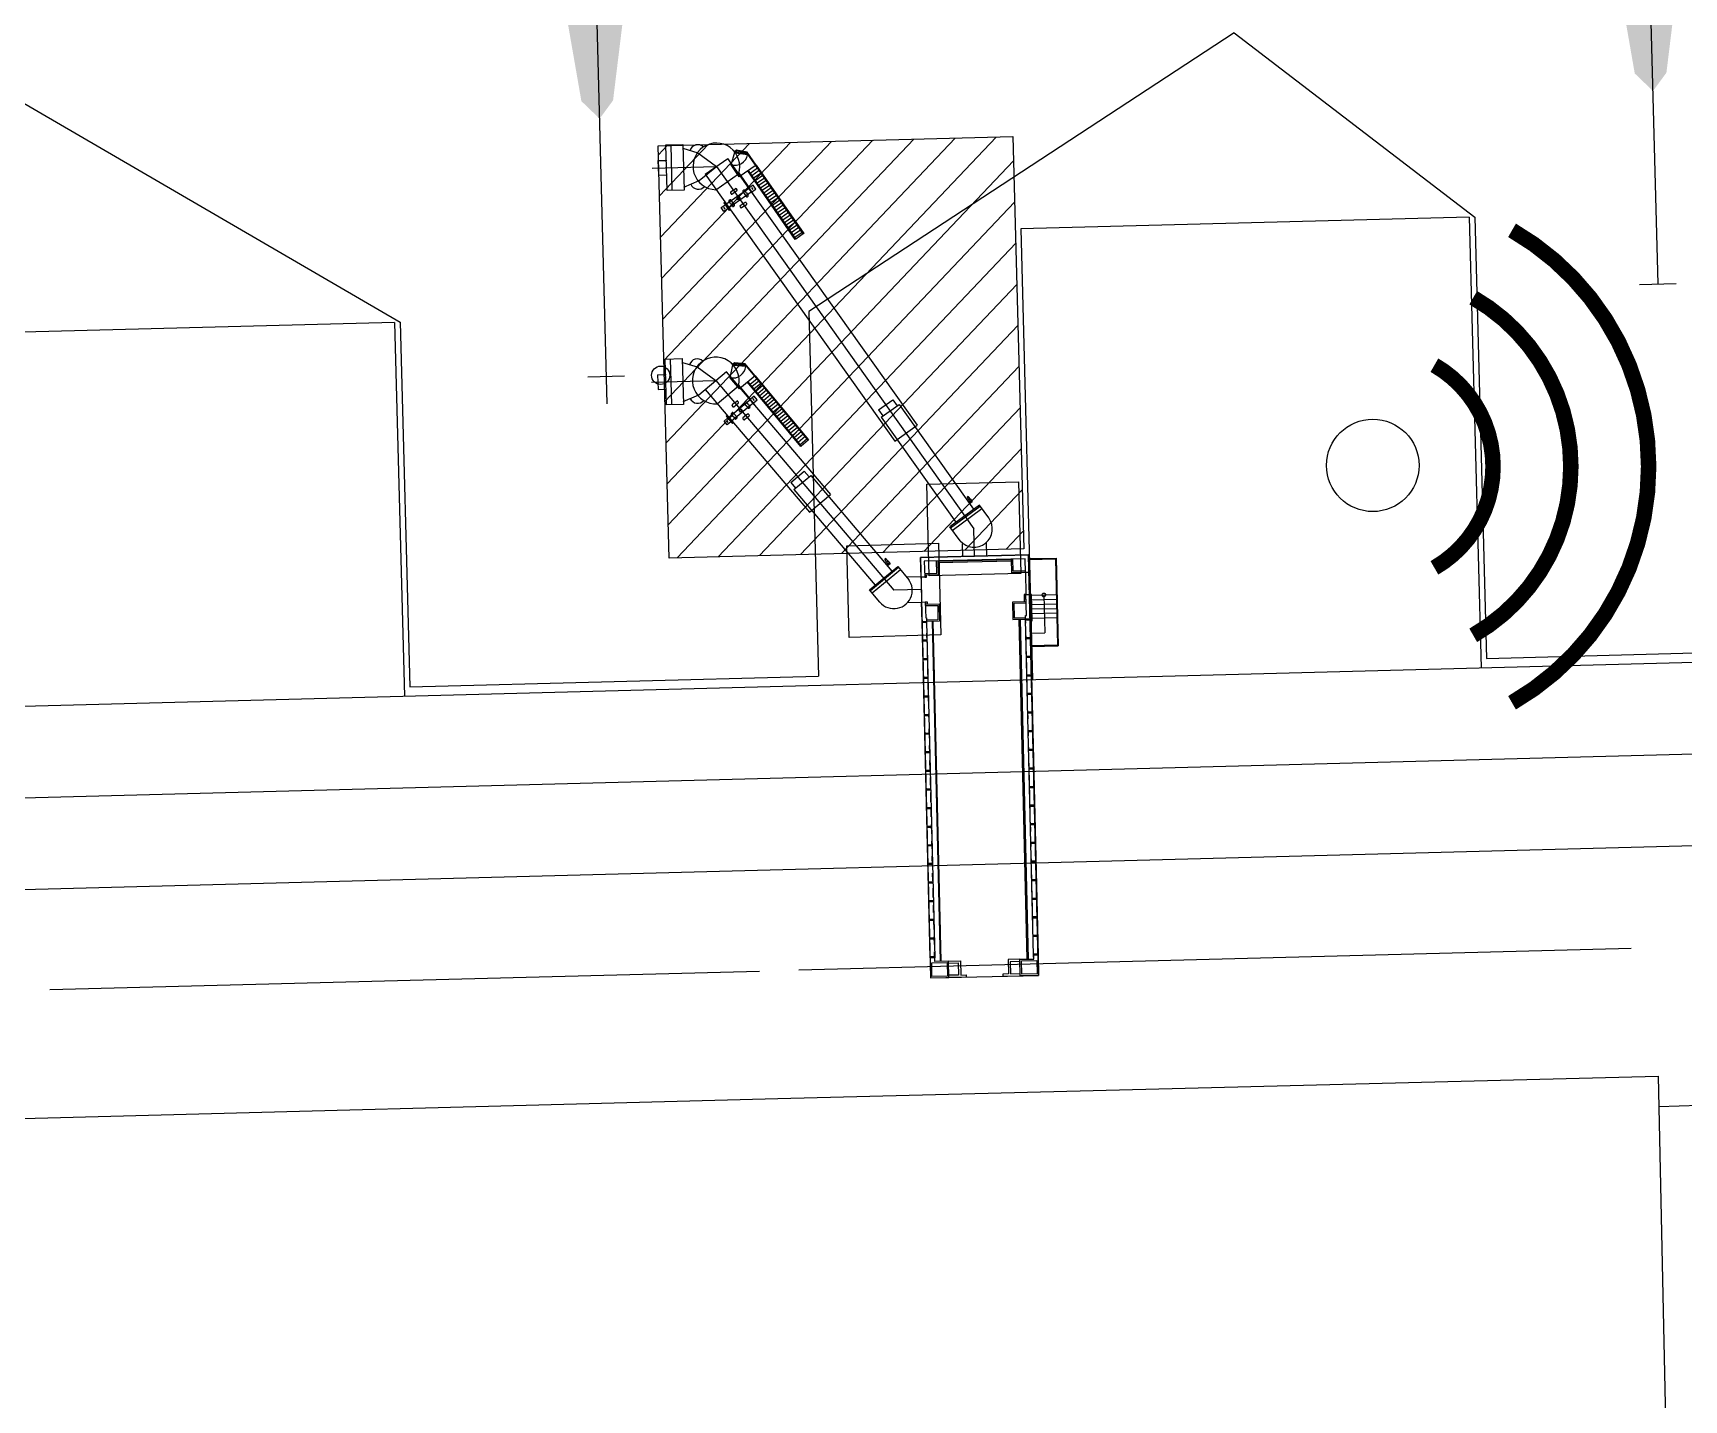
# Model space of a CAD drawing. Header units: millimetres. Extents: x 1358 to 1865, y 706 to 1003.
# Drawn here: x 1693.11 to 1715.1, y 806.2 to 824.41 of the extents above; entities that cross this region are included whole.
import ezdxf

# ---------------------------------------------------------------- set-up
doc = ezdxf.new("R2010")
doc.units = ezdxf.units.MM
doc.linetypes.add('DASHDOT2', pattern=[0.5, 0.25, -0.125, 0, -0.125])
doc.linetypes.add('HIDDEN', pattern=[9.525, 6.35, -3.175])
doc.layers.add('建築', color=7, linetype='Continuous')

msp = doc.modelspace()

# ---------------------------------------------------------------- hatches: boundary and pattern name
at = {"layer": '建築', "ltscale": 1000}
for points in [[(1714.69, 823.638), (1714.447, 823.872), (1713.927, 826.858), (1710.724, 829.034), (1710.574, 829.542), (1713.289, 828.441), (1713.973, 828.774), (1714.062, 830.797), (1713.007, 831.335), (1712.995, 831.842), (1714.468, 831.404), (1715.917, 831.916), (1715.931, 831.408), (1714.904, 830.818), (1715.095, 828.803), (1715.795, 828.505), (1718.45, 829.741), (1718.327, 829.226), (1715.237, 826.892), (1714.869, 823.882)], [(1700.656, 823.269), (1700.413, 823.503), (1699.893, 826.489), (1696.69, 828.665), (1696.54, 829.173), (1699.255, 828.072), (1699.939, 828.405), (1700.027, 830.428), (1698.973, 830.965), (1698.961, 831.473), (1700.434, 831.035), (1701.883, 831.547), (1701.896, 831.039), (1700.87, 830.449), (1701.061, 828.433), (1701.761, 828.135), (1704.416, 829.372), (1704.293, 828.857), (1701.203, 826.522), (1700.835, 823.513)]]:
    msp.add_hatch(color=256, dxfattribs=at).paths.add_polyline_path(points)

# ---------------------------------------------------------------- linework, layer by layer
at = {"color": 1, "const_width": 0.207}
for points in [[(1712.812, 815.486, 0.578217), (1712.812, 821.782, 0.578217)], [(1712.295, 816.385, 0.578217), (1712.295, 820.884, 0.578217)], [(1711.778, 817.284, 0.578217), (1711.778, 819.985, -4.661737)]]:
    msp.add_lwpolyline(points, format="xyb", dxfattribs=at)
at = {"color": 1}
msp.add_circle((1710.957, 818.65), 0.616, dxfattribs=at)
at = {"layer": '建築', "ltscale": 1000}
for p, q in [((1714.124, 844.996, -0.309), (1714.753, 821.067, -0.309)), ((1700.125, 843.294, -0.309), (1700.751, 819.471, -0.309)), ((1709.108, 824.411, -0.309), (1703.443, 820.7, -0.309)), ((1709.108, 824.411, -0.309), (1712.316, 821.959, -0.309)), ((1692.146, 823.965, -0.309), (1697.998, 820.557, -0.309)), ((1701.437, 822.907, -0.309), (1706.162, 823.031, -0.309)), ((1701.581, 817.415, -0.309), (1701.437, 822.907, -0.309)), ((1706.162, 823.031, -0.309), (1706.306, 817.539, -0.309)), ((1712.243, 821.957, -0.309), (1706.268, 821.8, -0.309)), ((1706.268, 821.8, -0.309), (1706.425, 815.796, -0.309)), ((1712.243, 821.957, -0.309), (1712.401, 815.953, -0.309)), ((1712.316, 821.959, -0.309), (1712.471, 816.077, -0.309)), ((1714.509, 821.061, 2.141), (1714.997, 821.074, 2.141)), ((1703.443, 820.7, -0.309), (1703.571, 815.843, -0.309)), ((1697.925, 820.555, -0.309), (1690.185, 820.351, -0.309)), ((1697.925, 820.555, -0.309), (1698.056, 815.576, -0.309)), ((1697.998, 820.557, -0.309), (1698.126, 815.7, -0.309)), ((1700.497, 819.831, -0.309), (1700.986, 819.844, -0.309)), ((1706.306, 817.539, -0.309), (1701.581, 817.415, -0.309)), ((1630.525, 813.8, -0.309), (1719.397, 816.137, -0.309)), ((1712.471, 816.077, -0.309), (1717.294, 816.204, -0.309)), ((1698.126, 815.7, -0.309), (1703.571, 815.843, -0.309)), ((1638.132, 812.779, -0.309), (1719.429, 814.917, -0.309)), ((1612.819, 810.892, -0.309), (1719.079, 813.687, -0.309)), ((1705.711, 811.99, 2.677), (1714.398, 812.216, 2.677)), ((1699.677, 811.828, 2.677), (1702.787, 811.912, 2.677)), ((1703.31, 811.926, 2.677), (1705.711, 811.99, 2.677)), ((1693.332, 811.664, 2.677), (1699.677, 811.828, 2.677)), ((1703.029, 810.215, 3.228), (1714.759, 810.51, 3.228)), ((1714.759, 810.51, 3.228), (1714.885, 804.692, 3.228)), ((1691.071, 809.895, 3.228), (1703.029, 810.215, 3.228)), ((1717.376, 810.183, 2.677), (1714.768, 810.104, 2.677))]:
    msp.add_line(p, q, dxfattribs=at)
at = {"layer": '建築', "linetype": 'Continuous', "ltscale": 1000}
for p, q in [((1701.44, 822.788, -0.309), (1701.555, 822.91, -0.309)), ((1701.454, 822.24, -0.309), (1702.103, 822.924, -0.309)), ((1701.469, 821.692, -0.309), (1702.651, 822.939, -0.309)), ((1701.483, 821.144, -0.309), (1703.199, 822.953, -0.309)), ((1701.497, 820.596, -0.309), (1703.747, 822.967, -0.309)), ((1701.512, 820.048, -0.309), (1704.295, 822.982, -0.309)), ((1701.526, 819.5, -0.309), (1704.843, 822.996, -0.309)), ((1701.541, 818.952, -0.309), (1705.391, 823.011, -0.309)), ((1701.555, 818.404, -0.309), (1705.939, 823.025, -0.309)), ((1701.569, 817.856, -0.309), (1706.17, 822.706, -0.309)), ((1701.688, 817.418, -0.309), (1706.185, 822.158, -0.309)), ((1702.236, 817.432, -0.309), (1706.199, 821.61, -0.309)), ((1702.784, 817.447, -0.309), (1706.214, 821.062, -0.309)), ((1703.331, 817.461, -0.309), (1706.228, 820.514, -0.309)), ((1703.879, 817.475, -0.309), (1706.242, 819.966, -0.309)), ((1704.427, 817.49, -0.309), (1706.257, 819.418, -0.309)), ((1704.975, 817.504, -0.309), (1706.271, 818.87, -0.309)), ((1705.523, 817.519, -0.309), (1706.286, 818.322, -0.309)), ((1706.071, 817.533, -0.309), (1706.3, 817.774, -0.309))]:
    msp.add_line(p, q, dxfattribs=at)
at = {"layer": '建築', "linetype": 'HIDDEN'}
for p, q in [((1701.604, 822.923, 2.141), (1701.62, 822.313, 2.141)), ((1701.596, 820.069, 2.141), (1701.612, 819.459, 2.141)), ((1705.016, 818.399, 4.478), (1706.237, 818.431, 4.478)), ((1705.048, 817.178, 4.478), (1705.016, 818.399, 4.478)), ((1706.237, 818.431, 4.478), (1706.269, 817.21, 4.478)), ((1703.95, 817.579, 4.478), (1705.17, 817.611, 4.478)), ((1705.17, 817.611, 4.478), (1705.202, 816.39, 4.478)), ((1703.982, 816.358, 4.478), (1703.95, 817.579, 4.478)), ((1706.372, 817.456, 4.478), (1704.932, 817.421, 4.478)), ((1704.932, 817.421, 4.478), (1705.065, 811.82, 4.478)), ((1706.505, 811.854, 4.478), (1706.372, 817.456, 4.478)), ((1706.269, 817.21, 4.478), (1705.048, 817.178, 4.478)), ((1706.505, 811.854, 4.478), (1706.39, 816.723, 4.478)), ((1704.95, 816.689, 4.478), (1705.065, 811.82, 4.478)), ((1705.202, 816.39, 4.478), (1703.982, 816.358, 4.478)), ((1705.065, 811.82, 4.478), (1706.505, 811.854, 4.478)), ((1705.065, 811.82, 4.478), (1706.505, 811.854, 4.478))]:
    msp.add_line(p, q, dxfattribs=at)
at = {"layer": '建築'}
for p, q in [((1701.766, 822.876, 2.141), (1701.965, 822.815, 2.141)), ((1701.433, 822.711, 2.141), (1701.55, 822.714, 2.141)), ((1701.433, 822.711, 2.141), (1701.442, 822.516, 2.141)), ((1701.965, 822.815, 2.141), (1702.211, 822.634, 2.141)), ((1702.06, 822.528, 2.141), (1702.362, 822.74, 2.141)), ((1702.36, 822.74, 2.141), (1704.887, 819.184, 3.861)), ((1702.408, 822.654, 2.141), (1702.456, 822.822, 2.141)), ((1702.517, 822.496, 2.141), (1702.408, 822.654, 2.141)), ((1702.481, 822.849, 2.141), (1702.452, 822.829, 2.141)), ((1702.629, 822.795, 2.141), (1702.456, 822.822, 2.141)), ((1702.483, 822.84, 2.141), (1702.457, 822.823, 2.141)), ((1702.627, 822.787, 2.141), (1702.465, 822.812, 2.141)), ((1702.623, 822.823, 2.141), (1702.481, 822.849, 2.141)), ((1702.483, 822.84, 2.141), (1702.618, 822.816, 2.141)), ((1702.742, 822.651, 2.141), (1702.517, 822.496, 2.141)), ((1702.735, 822.647, 2.141), (1702.618, 822.816, 2.141)), ((1702.742, 822.651, 2.141), (1702.623, 822.823, 2.141)), ((1702.627, 822.787, 2.141), (1702.629, 822.795, 2.141)), ((1701.357, 822.611, 2.141), (1702.211, 822.634, 2.141)), ((1701.442, 822.516, 2.141), (1701.55, 822.519, 2.141)), ((1701.984, 822.444, 2.141), (1702.211, 822.634, 2.141)), ((1702.062, 822.528, 2.141), (1704.588, 818.972, 3.861)), ((1702.203, 822.323, 2.141), (1702.506, 822.536, 2.141)), ((1702.211, 822.634, 2.141), (1705.643, 817.805, 4.478)), ((1702.761, 822.61, 2.141), (1702.662, 822.541, 2.141)), ((1702.783, 822.577, 2.141), (1702.684, 822.508, 2.141)), ((1702.806, 822.544, 2.141), (1702.707, 822.476, 2.141)), ((1702.829, 822.511, 2.141), (1702.73, 822.443, 2.141)), ((1702.852, 822.478, 2.141), (1702.753, 822.41, 2.141)), ((1702.875, 822.445, 2.141), (1702.776, 822.377, 2.141)), ((1702.399, 822.28, 2.141), (1702.408, 822.267, 2.141)), ((1702.434, 822.314, 2.141), (1702.401, 822.291, 2.141)), ((1702.419, 822.265, 2.141), (1702.485, 822.311, 2.141)), ((1702.434, 822.314, 2.141), (1702.467, 822.337, 2.141)), ((1702.487, 822.322, 2.141), (1702.478, 822.335, 2.141)), ((1702.563, 822.297, 2.141), (1702.609, 822.231, 2.141)), ((1702.578, 822.317, 2.141), (1702.565, 822.308, 2.141)), ((1702.612, 822.282, 2.141), (1702.59, 822.315, 2.141)), ((1702.612, 822.282, 2.141), (1702.635, 822.249, 2.141)), ((1702.62, 822.229, 2.141), (1702.633, 822.238, 2.141)), ((1702.622, 822.367, 2.141), (1702.63, 822.373, 2.141)), ((1702.622, 822.367, 2.141), (1702.695, 822.262, 2.141)), ((1702.703, 822.267, 2.141), (1702.63, 822.373, 2.141)), ((1702.695, 822.262, 2.141), (1702.703, 822.267, 2.141)), ((1702.898, 822.412, 2.141), (1702.799, 822.344, 2.141)), ((1702.92, 822.379, 2.141), (1702.822, 822.311, 2.141)), ((1702.943, 822.346, 2.141), (1702.844, 822.278, 2.141)), ((1702.966, 822.313, 2.141), (1702.867, 822.245, 2.141)), ((1702.989, 822.28, 2.141), (1702.89, 822.212, 2.141)), ((1703.012, 822.247, 2.141), (1702.913, 822.179, 2.141)), ((1703.035, 822.214, 2.141), (1702.936, 822.146, 2.141)), ((1702.319, 822.156, 2.141), (1702.309, 822.149, 2.141)), ((1702.309, 822.149, 2.141), (1702.382, 822.044, 2.141)), ((1702.319, 822.156, 2.141), (1702.392, 822.05, 2.141)), ((1702.402, 822.135, 2.141), (1702.379, 822.168, 2.141)), ((1702.394, 822.189, 2.141), (1702.381, 822.179, 2.141)), ((1702.392, 822.05, 2.141), (1702.382, 822.044, 2.141)), ((1702.402, 822.135, 2.141), (1702.425, 822.102, 2.141)), ((1702.451, 822.121, 2.141), (1702.405, 822.187, 2.141)), ((1702.436, 822.1, 2.141), (1702.449, 822.11, 2.141)), ((1702.527, 822.096, 2.141), (1702.537, 822.083, 2.141)), ((1702.595, 822.153, 2.141), (1702.529, 822.107, 2.141)), ((1702.581, 822.103, 2.141), (1702.548, 822.081, 2.141)), ((1702.581, 822.103, 2.141), (1702.613, 822.126, 2.141)), ((1702.615, 822.138, 2.141), (1702.606, 822.151, 2.141)), ((1703.057, 822.182, 2.141), (1702.959, 822.113, 2.141)), ((1703.08, 822.149, 2.141), (1702.981, 822.08, 2.141)), ((1703.103, 822.116, 2.141), (1703.004, 822.047, 2.141)), ((1703.126, 822.083, 2.141), (1703.027, 822.014, 2.141)), ((1703.149, 822.05, 2.141), (1703.05, 821.981, 2.141)), ((1701.758, 820.022, 2.141), (1701.957, 819.961, 2.141)), ((1702.453, 820.017, 2.141), (1702.426, 819.995, 2.141)), ((1702.456, 820.009, 2.141), (1702.432, 819.989, 2.141)), ((1702.597, 820.004, 2.141), (1702.453, 820.017, 2.141)), ((1702.456, 820.009, 2.141), (1702.593, 819.996, 2.141)), ((1701.425, 819.857, 2.141), (1701.542, 819.86, 2.141)), ((1701.425, 819.857, 2.141), (1701.434, 819.662, 2.141)), ((1701.957, 819.961, 2.141), (1702.203, 819.78, 2.141)), ((1702.061, 819.661, 2.141), (1702.345, 819.899, 2.141)), ((1702.343, 819.898, 2.141), (1703.733, 818.261, 3.51)), ((1702.397, 819.817, 2.141), (1702.431, 819.988, 2.141)), ((1702.52, 819.669, 2.141), (1702.397, 819.817, 2.141)), ((1702.605, 819.977, 2.141), (1702.431, 819.988, 2.141)), ((1702.604, 819.969, 2.141), (1702.441, 819.98, 2.141)), ((1702.73, 819.844, 2.141), (1702.52, 819.669, 2.141)), ((1702.724, 819.839, 2.141), (1702.593, 819.996, 2.141)), ((1702.73, 819.844, 2.141), (1702.597, 820.004, 2.141)), ((1702.604, 819.969, 2.141), (1702.605, 819.977, 2.141)), ((1702.753, 819.804, 2.141), (1702.66, 819.727, 2.141)), ((1701.349, 819.757, 2.141), (1702.203, 819.78, 2.141)), ((1701.434, 819.662, 2.141), (1701.542, 819.665, 2.141)), ((1701.976, 819.59, 2.141), (1702.203, 819.78, 2.141)), ((1702.063, 819.661, 2.141), (1703.454, 818.024, 3.51)), ((1702.203, 819.78, 2.141), (1704.576, 816.985, 4.478)), ((1702.222, 819.47, 2.141), (1702.505, 819.708, 2.141)), ((1702.778, 819.773, 2.141), (1702.686, 819.696, 2.141)), ((1702.804, 819.742, 2.141), (1702.711, 819.666, 2.141)), ((1702.829, 819.712, 2.141), (1702.737, 819.635, 2.141)), ((1702.855, 819.681, 2.141), (1702.762, 819.604, 2.141)), ((1702.881, 819.65, 2.141), (1702.788, 819.573, 2.141)), ((1702.906, 819.619, 2.141), (1702.814, 819.542, 2.141)), ((1702.932, 819.588, 2.141), (1702.839, 819.511, 2.141)), ((1702.424, 819.352, 2.141), (1702.412, 819.342, 2.141)), ((1702.421, 819.444, 2.141), (1702.431, 819.431, 2.141)), ((1702.453, 819.481, 2.141), (1702.422, 819.455, 2.141)), ((1702.487, 819.29, 2.141), (1702.436, 819.351, 2.141)), ((1702.443, 819.43, 2.141), (1702.504, 819.482, 2.141)), ((1702.453, 819.481, 2.141), (1702.484, 819.506, 2.141)), ((1702.505, 819.493, 2.141), (1702.495, 819.505, 2.141)), ((1702.583, 819.475, 2.141), (1702.635, 819.413, 2.141)), ((1702.597, 819.496, 2.141), (1702.584, 819.486, 2.141)), ((1702.634, 819.465, 2.141), (1702.608, 819.495, 2.141)), ((1702.634, 819.465, 2.141), (1702.659, 819.434, 2.141)), ((1702.636, 819.55, 2.141), (1702.643, 819.556, 2.141)), ((1702.636, 819.55, 2.141), (1702.718, 819.452, 2.141)), ((1702.725, 819.458, 2.141), (1702.643, 819.556, 2.141)), ((1702.646, 819.412, 2.141), (1702.658, 819.422, 2.141)), ((1702.718, 819.452, 2.141), (1702.725, 819.458, 2.141)), ((1702.958, 819.557, 2.141), (1702.865, 819.48, 2.141)), ((1702.983, 819.527, 2.141), (1702.891, 819.45, 2.141)), ((1703.009, 819.496, 2.141), (1702.916, 819.419, 2.141)), ((1703.034, 819.465, 2.141), (1702.942, 819.388, 2.141)), ((1703.06, 819.434, 2.141), (1702.968, 819.357, 2.141)), ((1703.086, 819.403, 2.141), (1702.993, 819.326, 2.141)), ((1703.111, 819.372, 2.141), (1703.019, 819.295, 2.141)), ((1704.373, 819.389, 3.861), (1704.564, 819.524, 3.861)), ((1704.373, 819.389, 3.678), (1704.43, 819.309, 3.717)), ((1704.406, 819.292, 3.861), (1704.645, 819.462, 3.861)), ((1704.564, 819.524, 3.678), (1704.621, 819.445, 3.717)), ((1704.645, 819.462, 3.717), (1705.638, 818.065, 4.393)), ((1702.352, 819.313, 2.141), (1702.343, 819.305, 2.141)), ((1702.343, 819.305, 2.141), (1702.425, 819.207, 2.141)), ((1702.352, 819.313, 2.141), (1702.435, 819.215, 2.141)), ((1702.437, 819.3, 2.141), (1702.411, 819.331, 2.141)), ((1702.435, 819.215, 2.141), (1702.425, 819.207, 2.141)), ((1702.437, 819.3, 2.141), (1702.462, 819.269, 2.141)), ((1702.474, 819.268, 2.141), (1702.486, 819.278, 2.141)), ((1702.565, 819.271, 2.141), (1702.575, 819.259, 2.141)), ((1702.628, 819.334, 2.141), (1702.566, 819.283, 2.141)), ((1702.617, 819.284, 2.141), (1702.587, 819.258, 2.141)), ((1702.617, 819.284, 2.141), (1702.648, 819.31, 2.141)), ((1702.649, 819.321, 2.141), (1702.639, 819.333, 2.141)), ((1703.137, 819.342, 2.141), (1703.044, 819.265, 2.141)), ((1703.163, 819.311, 2.141), (1703.07, 819.234, 2.141)), ((1703.188, 819.28, 2.141), (1703.096, 819.203, 2.141)), ((1704.406, 819.292, 3.717), (1705.401, 817.891, 4.395)), ((1704.588, 818.972, 3.861), (1704.887, 819.184, 3.861)), ((1703.204, 818.42, 3.51), (1703.382, 818.572, 3.51)), ((1703.245, 818.327, 3.51), (1703.468, 818.516, 3.51)), ((1703.382, 818.572, 3.214), (1703.446, 818.497, 3.276)), ((1703.468, 818.516, 3.276), (1704.551, 817.24, 4.343)), ((1703.204, 818.42, 3.214), (1703.267, 818.346, 3.276)), ((1703.245, 818.327, 3.276), (1704.326, 817.053, 4.341)), ((1703.454, 818.024, 3.51), (1703.733, 818.261, 3.51)), ((1705.715, 818.121, 4.478), (1705.32, 817.831, 4.478)), ((1705.331, 817.816, 4.478), (1705.726, 818.106, 4.478)), ((1705.355, 817.783, 4.478), (1705.75, 818.074, 4.478)), ((1705.567, 818.237, 4.357), (1705.552, 818.228, 4.357)), ((1705.561, 818.215, 4.357), (1705.552, 818.228, 4.357)), ((1705.561, 818.215, 4.357), (1705.575, 818.224, 4.357)), ((1705.573, 818.185, 4.357), (1705.561, 818.215, 4.357)), ((1705.575, 818.224, 4.357), (1705.567, 818.237, 4.357)), ((1705.572, 818.159, 4.357), (1705.608, 818.183, 4.357)), ((1705.597, 818.2, 4.357), (1705.573, 818.185, 4.357)), ((1705.573, 818.185, 4.357), (1705.585, 818.168, 4.357)), ((1705.597, 818.2, 4.357), (1705.575, 818.224, 4.357)), ((1705.621, 818.162, 4.357), (1705.585, 818.139, 4.357)), ((1705.597, 818.2, 4.357), (1705.621, 818.162, 4.357)), ((1705.841, 817.95, 4.478), (1705.715, 818.121, 4.478)), ((1705.458, 817.644, 4.478), (1705.32, 817.831, 4.478)), ((1705.495, 817.43, 4.478), (1705.492, 817.605, 4.478)), ((1705.652, 817.438, 4.478), (1705.643, 817.805, 4.478)), ((1705.813, 817.447, 4.478), (1705.811, 817.628, 4.478)), ((1704.47, 817.409, 4.284), (1704.456, 817.399, 4.284)), ((1704.465, 817.386, 4.284), (1704.456, 817.399, 4.284)), ((1704.465, 817.386, 4.284), (1704.479, 817.395, 4.284)), ((1704.478, 817.357, 4.284), (1704.465, 817.386, 4.284)), ((1704.479, 817.395, 4.284), (1704.47, 817.409, 4.284)), ((1704.501, 817.373, 4.284), (1704.478, 817.357, 4.284)), ((1704.501, 817.373, 4.284), (1704.479, 817.395, 4.284)), ((1704.501, 817.373, 4.284), (1704.527, 817.336, 4.284)), ((1704.932, 817.421, 4.478), (1706.372, 817.456, 4.478)), ((1704.938, 817.159, 4.478), (1704.932, 817.421, 4.478)), ((1706.325, 817.406, 4.478), (1704.982, 817.374, 4.478)), ((1704.982, 817.374, 4.478), (1704.987, 817.16, 4.478)), ((1705.15, 817.214, 4.478), (1705.146, 817.378, 4.478)), ((1705.165, 817.373, 4.478), (1706.142, 817.396, 4.478)), ((1705.17, 817.195, 4.478), (1705.165, 817.378, 4.478)), ((1705.166, 817.354, 4.478), (1706.142, 817.377, 4.478)), ((1706.146, 817.218, 4.478), (1706.142, 817.401, 4.478)), ((1706.165, 817.238, 4.478), (1706.161, 817.402, 4.478)), ((1706.329, 817.223, 4.478), (1706.325, 817.406, 4.478)), ((1706.372, 817.456, 4.478), (1706.378, 817.224, 4.478)), ((1706.373, 817.407, 4.478), (1706.74, 817.415, 4.478)), ((1706.374, 817.395, 4.478), (1706.728, 817.403, 4.478)), ((1706.728, 817.403, 4.478), (1706.755, 816.256, 4.478)), ((1706.74, 817.415, 4.478), (1706.767, 816.244, 4.478)), ((1704.251, 816.991, 4.478), (1704.628, 817.304, 4.478)), ((1704.64, 817.289, 4.478), (1704.264, 816.976, 4.478)), ((1704.666, 817.258, 4.478), (1704.289, 816.945, 4.478)), ((1704.478, 817.357, 4.284), (1704.49, 817.339, 4.284)), ((1704.478, 817.331, 4.284), (1704.513, 817.355, 4.284)), ((1704.527, 817.336, 4.284), (1704.491, 817.311, 4.284)), ((1704.628, 817.304, 4.478), (1704.777, 817.125, 4.478)), ((1704.938, 817.165, 4.478), (1704.747, 817.16, 4.478)), ((1704.987, 817.16, 4.478), (1704.938, 817.159, 4.478)), ((1704.938, 817.159, 4.478), (1704.946, 816.829, 4.478)), ((1704.938, 817.159, 4.478), (1704.946, 816.829, 4.478)), ((1704.986, 817.21, 4.478), (1705.15, 817.214, 4.478)), ((1704.986, 817.191, 4.478), (1705.17, 817.195, 4.478)), ((1704.987, 817.18, 4.478), (1704.992, 817.18, 4.478)), ((1704.987, 817.16, 4.478), (1705.012, 817.161, 4.478)), ((1704.992, 817.18, 4.478), (1704.991, 817.191, 4.478)), ((1705.012, 817.161, 4.478), (1705.011, 817.191, 4.478)), ((1706.329, 817.223, 4.478), (1706.146, 817.218, 4.478)), ((1706.328, 817.242, 4.478), (1706.165, 817.238, 4.478)), ((1706.378, 817.224, 4.478), (1706.329, 817.223, 4.478)), ((1706.329, 817.223, 4.478), (1706.336, 816.93, 4.478)), ((1704.388, 816.827, 4.478), (1704.251, 816.991, 4.478)), ((1704.942, 816.994, 4.478), (1704.576, 816.985, 4.478)), ((1706.336, 816.93, 4.478), (1706.311, 816.929, 4.478)), ((1706.311, 816.929, 4.478), (1706.314, 816.831, 4.478)), ((1706.336, 816.93, 4.478), (1706.385, 816.931, 4.478)), ((1706.343, 816.649, 4.478), (1706.336, 816.93, 4.478)), ((1706.385, 816.931, 4.478), (1706.393, 816.601, 4.478)), ((1706.409, 816.931, 4.478), (1706.397, 816.931, 4.478)), ((1706.397, 816.931, 4.478), (1706.405, 816.589, 4.478)), ((1706.418, 816.577, 4.478), (1706.409, 816.931, 4.478)), ((1706.409, 816.919, 4.478), (1706.739, 816.927, 4.478)), ((1704.947, 816.823, 4.478), (1704.756, 816.818, 4.478)), ((1704.946, 816.829, 4.478), (1704.995, 816.831, 4.478)), ((1704.952, 816.567, 4.478), (1704.946, 816.829, 4.478)), ((1704.995, 816.831, 4.478), (1705, 816.617, 4.478)), ((1704.995, 816.831, 4.478), (1705.019, 816.831, 4.478)), ((1704.995, 816.811, 4.478), (1705, 816.811, 4.478)), ((1704.996, 816.8, 4.478), (1705.179, 816.804, 4.478)), ((1704.996, 816.781, 4.478), (1705.16, 816.784, 4.478)), ((1705, 816.811, 4.478), (1705.001, 816.8, 4.478)), ((1705.019, 816.831, 4.478), (1705.02, 816.801, 4.478)), ((1705.16, 816.784, 4.478), (1705.164, 816.592, 4.478)), ((1705.179, 816.804, 4.478), (1705.184, 816.573, 4.478)), ((1706.338, 816.832, 4.478), (1706.155, 816.828, 4.478)), ((1706.155, 816.828, 4.478), (1706.161, 816.596, 4.478)), ((1706.339, 816.812, 4.478), (1706.175, 816.809, 4.478)), ((1706.175, 816.809, 4.478), (1706.18, 816.616, 4.478)), ((1706.336, 816.91, 4.478), (1706.331, 816.91, 4.478)), ((1706.331, 816.91, 4.478), (1706.333, 816.832, 4.478)), ((1706.388, 816.797, 4.478), (1706.4, 816.797, 4.478)), ((1706.389, 816.736, 4.478), (1706.402, 816.736, 4.478)), ((1706.411, 816.858, 4.478), (1706.74, 816.866, 4.478)), ((1706.412, 816.797, 4.478), (1706.742, 816.805, 4.478)), ((1706.414, 816.736, 4.478), (1706.743, 816.744, 4.478)), ((1706.574, 816.923, 4.478), (1706.586, 816.417, 4.478)), ((1705.013, 816.569, 4.478), (1704.952, 816.567, 4.478)), ((1704.952, 816.567, 4.478), (1705.013, 816.569, 4.478)), ((1705.013, 816.569, 4.478), (1704.952, 816.567, 4.478)), ((1705.059, 812.088, 4.478), (1704.952, 816.567, 4.478)), ((1705.014, 816.554, 4.478), (1704.953, 816.552, 4.478)), ((1705, 816.617, 4.478), (1705.012, 816.617, 4.478)), ((1705.012, 816.617, 4.478), (1705.013, 816.569, 4.478)), ((1705.164, 816.592, 4.478), (1705.013, 816.588, 4.478)), ((1705.184, 816.573, 4.478), (1705.013, 816.569, 4.478)), ((1705.013, 816.569, 4.478), (1705.12, 812.09, 4.478)), ((1705.099, 816.571, 4.478), (1705.087, 816.57, 4.478)), ((1705.087, 816.57, 4.478), (1705.194, 812.042, 4.478)), ((1705.206, 812.043, 4.478), (1705.099, 816.571, 4.478)), ((1706.161, 816.596, 4.478), (1706.332, 816.6, 4.478)), ((1706.18, 816.616, 4.478), (1706.331, 816.619, 4.478)), ((1706.354, 812.07, 4.478), (1706.246, 816.598, 4.478)), ((1706.246, 816.598, 4.478), (1706.258, 816.598, 4.478)), ((1706.258, 816.598, 4.478), (1706.366, 812.07, 4.478)), ((1706.332, 816.6, 4.478), (1706.33, 816.649, 4.478)), ((1706.33, 816.649, 4.478), (1706.343, 816.649, 4.478)), ((1706.393, 816.601, 4.478), (1706.332, 816.6, 4.478)), ((1706.332, 816.6, 4.478), (1706.393, 816.601, 4.478)), ((1706.393, 816.601, 4.478), (1706.332, 816.6, 4.478)), ((1706.438, 812.121, 4.478), (1706.332, 816.6, 4.478)), ((1706.393, 816.587, 4.478), (1706.332, 816.585, 4.478)), ((1706.391, 816.675, 4.478), (1706.403, 816.675, 4.478)), ((1706.392, 816.613, 4.478), (1706.404, 816.614, 4.478)), ((1706.393, 816.601, 4.478), (1706.499, 812.122, 4.478)), ((1706.405, 816.589, 4.478), (1706.393, 816.589, 4.478)), ((1706.393, 816.577, 4.478), (1706.418, 816.577, 4.478)), ((1706.415, 816.675, 4.478), (1706.745, 816.683, 4.478)), ((1706.417, 816.614, 4.478), (1706.746, 816.622, 4.478)), ((1705.019, 816.321, 4.478), (1704.958, 816.319, 4.478)), ((1705.02, 816.306, 4.478), (1704.959, 816.304, 4.478)), ((1706.398, 816.353, 4.478), (1706.337, 816.352, 4.478)), ((1706.399, 816.339, 4.478), (1706.338, 816.337, 4.478)), ((1706.397, 816.412, 4.478), (1706.586, 816.417, 4.478)), ((1706.397, 816.412, 4.478), (1706.586, 816.417, 4.478)), ((1705.025, 816.073, 4.478), (1704.964, 816.071, 4.478)), ((1705.026, 816.058, 4.478), (1704.965, 816.056, 4.478)), ((1706.404, 816.105, 4.478), (1706.343, 816.104, 4.478)), ((1706.405, 816.091, 4.478), (1706.344, 816.089, 4.478)), ((1706.755, 816.256, 4.478), (1706.401, 816.247, 4.478)), ((1706.401, 816.235, 4.478), (1706.767, 816.244, 4.478)), ((1706.41, 815.857, 4.478), (1706.349, 815.856, 4.478)), ((1706.411, 815.843, 4.478), (1706.35, 815.841, 4.478)), ((1705.031, 815.824, 4.478), (1704.97, 815.823, 4.478)), ((1705.031, 815.81, 4.478), (1704.97, 815.808, 4.478)), ((1706.416, 815.609, 4.478), (1706.355, 815.608, 4.478)), ((1705.037, 815.576, 4.478), (1704.976, 815.575, 4.478)), ((1705.037, 815.562, 4.478), (1704.976, 815.56, 4.478)), ((1706.416, 815.595, 4.478), (1706.355, 815.593, 4.478)), ((1705.043, 815.328, 4.478), (1704.982, 815.327, 4.478)), ((1705.043, 815.314, 4.478), (1704.982, 815.312, 4.478)), ((1706.422, 815.361, 4.478), (1706.361, 815.36, 4.478)), ((1706.422, 815.347, 4.478), (1706.361, 815.345, 4.478)), ((1705.049, 815.08, 4.478), (1704.988, 815.079, 4.478)), ((1705.049, 815.066, 4.478), (1704.988, 815.064, 4.478)), ((1706.428, 815.113, 4.478), (1706.367, 815.112, 4.478)), ((1706.428, 815.099, 4.478), (1706.367, 815.097, 4.478)), ((1705.055, 814.832, 4.478), (1704.994, 814.831, 4.478)), ((1705.055, 814.818, 4.478), (1704.994, 814.816, 4.478)), ((1706.434, 814.865, 4.478), (1706.373, 814.864, 4.478)), ((1706.434, 814.851, 4.478), (1706.373, 814.849, 4.478)), ((1705.061, 814.584, 4.478), (1705, 814.583, 4.478)), ((1705.061, 814.57, 4.478), (1705, 814.568, 4.478)), ((1706.44, 814.617, 4.478), (1706.379, 814.616, 4.478)), ((1706.44, 814.602, 4.478), (1706.379, 814.601, 4.478)), ((1705.066, 814.336, 4.478), (1705.005, 814.335, 4.478)), ((1705.067, 814.322, 4.478), (1705.006, 814.32, 4.478)), ((1706.446, 814.369, 4.478), (1706.385, 814.368, 4.478)), ((1706.446, 814.354, 4.478), (1706.385, 814.353, 4.478)), ((1705.072, 814.088, 4.478), (1705.011, 814.087, 4.478)), ((1705.073, 814.074, 4.478), (1705.012, 814.072, 4.478)), ((1706.451, 814.121, 4.478), (1706.39, 814.12, 4.478)), ((1706.452, 814.106, 4.478), (1706.391, 814.105, 4.478)), ((1706.457, 813.873, 4.478), (1706.396, 813.872, 4.478)), ((1706.458, 813.858, 4.478), (1706.397, 813.857, 4.478)), ((1705.078, 813.84, 4.478), (1705.017, 813.839, 4.478)), ((1705.079, 813.826, 4.478), (1705.018, 813.824, 4.478)), ((1705.084, 813.592, 4.478), (1705.023, 813.591, 4.478)), ((1705.084, 813.578, 4.478), (1705.023, 813.576, 4.478)), ((1706.463, 813.625, 4.478), (1706.402, 813.624, 4.478)), ((1706.464, 813.61, 4.478), (1706.403, 813.609, 4.478)), ((1705.09, 813.344, 4.478), (1705.029, 813.343, 4.478)), ((1705.09, 813.33, 4.478), (1705.029, 813.328, 4.478)), ((1706.469, 813.377, 4.478), (1706.408, 813.376, 4.478)), ((1706.469, 813.362, 4.478), (1706.408, 813.361, 4.478)), ((1705.096, 813.096, 4.478), (1705.035, 813.095, 4.478)), ((1705.096, 813.082, 4.478), (1705.035, 813.08, 4.478)), ((1706.475, 813.129, 4.478), (1706.414, 813.128, 4.478)), ((1706.475, 813.114, 4.478), (1706.414, 813.113, 4.478)), ((1705.102, 812.848, 4.478), (1705.041, 812.847, 4.478)), ((1705.102, 812.834, 4.478), (1705.041, 812.832, 4.478)), ((1706.481, 812.881, 4.478), (1706.42, 812.88, 4.478)), ((1706.481, 812.866, 4.478), (1706.42, 812.865, 4.478)), ((1705.108, 812.6, 4.478), (1705.047, 812.599, 4.478)), ((1705.108, 812.586, 4.478), (1705.047, 812.584, 4.478)), ((1706.487, 812.633, 4.478), (1706.426, 812.632, 4.478)), ((1706.487, 812.618, 4.478), (1706.426, 812.617, 4.478)), ((1705.114, 812.352, 4.478), (1705.053, 812.351, 4.478)), ((1705.114, 812.338, 4.478), (1705.053, 812.336, 4.478)), ((1706.493, 812.385, 4.478), (1706.432, 812.384, 4.478)), ((1706.493, 812.37, 4.478), (1706.432, 812.369, 4.478)), ((1705.119, 812.104, 4.478), (1705.058, 812.103, 4.478)), ((1705.12, 812.09, 4.478), (1705.059, 812.088, 4.478)), ((1705.12, 812.09, 4.478), (1705.059, 812.088, 4.478)), ((1705.059, 812.088, 4.478), (1705.06, 812.027, 4.478)), ((1705.059, 812.088, 4.478), (1705.065, 811.82, 4.478)), ((1705.121, 812.041, 4.478), (1705.12, 812.09, 4.478)), ((1706.499, 812.137, 4.478), (1706.438, 812.135, 4.478)), ((1706.499, 812.122, 4.478), (1706.438, 812.121, 4.478)), ((1706.499, 812.122, 4.478), (1706.438, 812.121, 4.478)), ((1706.439, 812.072, 4.478), (1706.438, 812.121, 4.478)), ((1706.499, 812.122, 4.478), (1706.505, 811.854, 4.478)), ((1706.499, 812.122, 4.478), (1706.5, 812.061, 4.478)), ((1705.08, 812.02, 4.478), (1705.285, 812.025, 4.478)), ((1705.084, 811.84, 4.478), (1705.08, 812.02, 4.478)), ((1705.304, 812.045, 4.478), (1705.121, 812.041, 4.478)), ((1705.285, 812.025, 4.478), (1705.289, 811.844, 4.478)), ((1705.285, 812.025, 4.478), (1705.285, 812.025, 4.478)), ((1705.304, 812.045, 4.478), (1705.463, 812.049, 4.478)), ((1705.309, 811.825, 4.478), (1705.304, 812.045, 4.478)), ((1705.305, 812.016, 4.478), (1705.434, 812.019, 4.478)), ((1705.434, 812.019, 4.478), (1705.438, 811.858, 4.478)), ((1705.463, 812.049, 4.478), (1705.467, 811.858, 4.478)), ((1706.102, 811.874, 4.478), (1706.029, 811.872, 4.478)), ((1706.029, 811.872, 4.478), (1706.029, 811.842, 4.478)), ((1706.256, 812.068, 4.478), (1706.097, 812.064, 4.478)), ((1706.097, 812.064, 4.478), (1706.102, 811.874, 4.478)), ((1706.257, 812.038, 4.478), (1706.127, 812.035, 4.478)), ((1706.127, 812.035, 4.478), (1706.131, 811.874, 4.478)), ((1706.131, 811.874, 4.478), (1706.261, 811.877, 4.478)), ((1706.256, 812.068, 4.478), (1706.439, 812.072, 4.478)), ((1706.261, 811.848, 4.478), (1706.256, 812.068, 4.478)), ((1706.276, 812.049, 4.478), (1706.481, 812.053, 4.478)), ((1706.28, 811.868, 4.478), (1706.276, 812.049, 4.478)), ((1706.485, 811.873, 4.478), (1706.28, 811.868, 4.478)), ((1706.481, 812.053, 4.478), (1706.485, 811.873, 4.478)), ((1706.481, 812.053, 4.478), (1706.481, 812.053, 4.478)), ((1705.065, 811.82, 4.478), (1705.309, 811.825, 4.478)), ((1705.289, 811.844, 4.478), (1705.084, 811.84, 4.478)), ((1705.438, 811.858, 4.478), (1705.309, 811.855, 4.478)), ((1705.541, 811.831, 4.478), (1705.309, 811.825, 4.478)), ((1705.467, 811.858, 4.478), (1705.54, 811.86, 4.478)), ((1705.54, 811.86, 4.478), (1705.541, 811.831, 4.478)), ((1706.029, 811.842, 4.478), (1706.261, 811.848, 4.478)), ((1706.505, 811.854, 4.478), (1706.261, 811.848, 4.478))]:
    msp.add_line(p, q, dxfattribs=at)
at = {"layer": '建築', "linetype": 'DASHDOT2', "ltscale": 0.5}
for p, q in [((1705.121, 812.041, 4.478), (1705.013, 816.569, 4.478)), ((1705.206, 812.043, 4.478), (1705.099, 816.571, 4.478)), ((1706.354, 812.07, 4.478), (1706.246, 816.598, 4.478)), ((1706.439, 812.072, 4.478), (1706.332, 816.6, 4.478))]:
    msp.add_line(p, q, dxfattribs=at)
at = {"layer": '建築', "elevation": 2.141}
for points in [[(1701.539, 822.921), (1701.765, 822.927), (1701.781, 822.317), (1701.555, 822.311)], [(1702.498, 822.222), (1702.511, 822.231), (1702.53, 822.205), (1702.503, 822.186), (1702.485, 822.213)], [(1701.531, 820.067), (1701.757, 820.073), (1701.773, 819.463), (1701.547, 819.457)], [(1702.525, 819.395), (1702.537, 819.405), (1702.558, 819.38), (1702.533, 819.36), (1702.513, 819.384)]]:
    msp.add_lwpolyline(points, close=True, dxfattribs=at)
for points in [[(1703.368, 821.733), (1702.735, 822.647)], [(1702.742, 822.651), (1703.375, 821.738)], [(1701.779, 822.356), (1701.984, 822.444)], [(1702.651, 822.348), (1702.51, 822.55)], [(1703.262, 821.66), (1702.629, 822.574)], [(1702.636, 822.578), (1703.269, 821.665)], [(1702.337, 822.129), (1702.64, 822.341)], [(1702.677, 822.288), (1702.374, 822.077)], [(1702.738, 822.33), (1702.701, 822.383), (1702.648, 822.346)], [(1702.702, 822.325), (1702.684, 822.351)], [(1702.685, 822.294), (1702.738, 822.33)], [(1702.311, 822.033), (1702.275, 822.086), (1702.327, 822.122)], [(1702.329, 822.065), (1702.31, 822.091)], [(1702.364, 822.07), (1702.311, 822.033)], [(1703.172, 822.017), (1703.073, 821.948)], [(1703.194, 821.984), (1703.096, 821.915)], [(1703.217, 821.951), (1703.118, 821.882)], [(1703.24, 821.918), (1703.141, 821.849)], [(1703.263, 821.885), (1703.164, 821.816)], [(1703.286, 821.852), (1703.187, 821.783)], [(1703.309, 821.819), (1703.21, 821.75)], [(1703.331, 821.786), (1703.233, 821.718)], [(1703.354, 821.753), (1703.255, 821.685)], [(1703.269, 821.665), (1703.262, 821.66)], [(1703.368, 821.733), (1703.269, 821.665)], [(1703.375, 821.738), (1703.368, 821.733)], [(1703.434, 818.984), (1702.724, 819.839)], [(1702.73, 819.844), (1703.44, 818.989)], [(1701.771, 819.502), (1701.976, 819.59)], [(1702.666, 819.534), (1702.508, 819.723)], [(1703.335, 818.902), (1702.625, 819.757)], [(1702.631, 819.762), (1703.342, 818.907)], [(1702.754, 819.523), (1702.713, 819.573), (1702.664, 819.532)], [(1702.373, 819.288), (1702.656, 819.525)], [(1702.698, 819.476), (1702.414, 819.239)], [(1702.719, 819.515), (1702.699, 819.54)], [(1702.705, 819.482), (1702.754, 819.523)], [(1702.355, 819.19), (1702.314, 819.24), (1702.364, 819.281)], [(1702.37, 819.223), (1702.349, 819.248)], [(1702.405, 819.231), (1702.355, 819.19)], [(1703.214, 819.249), (1703.121, 819.172)], [(1703.239, 819.218), (1703.147, 819.141)], [(1703.265, 819.187), (1703.173, 819.11)], [(1703.291, 819.156), (1703.198, 819.08)], [(1703.316, 819.126), (1703.224, 819.049)], [(1703.342, 819.095), (1703.249, 819.018)], [(1703.368, 819.064), (1703.275, 818.987)], [(1703.393, 819.033), (1703.301, 818.956)], [(1703.419, 819.002), (1703.326, 818.925)], [(1703.342, 818.907), (1703.335, 818.902)], [(1703.434, 818.984), (1703.342, 818.907)], [(1703.44, 818.989), (1703.434, 818.984)]]:
    msp.add_lwpolyline(points, dxfattribs=at)
at = {"layer": '建築', "ltscale": 1000}
msp.add_circle((1701.469, 819.85, -0.309), 0.122, dxfattribs=at)
at = {"layer": '建築'}
for centre, radius, start, end in [((1701.965, 822.815, 2.141), 0.108, 46.1579, 162.9123), ((1702.211, 822.634, 2.141), 0.311, 341.5819, 268.4654), ((1702.456, 822.822, 2.141), 0.174, 253.8852, 348.5604), ((1701.97, 822.438, 2.141), 0.108, 203.1283, 319.1819), ((1702.406, 822.284, 2.141), 0.00802, 124.8795, 214.8795), ((1702.415, 822.271, 2.141), 0.00802, 214.8795, 304.8795), ((1702.471, 822.33, 2.141), 0.00802, 34.8795, 124.8795), ((1702.48, 822.317, 2.141), 0.00802, 304.8795, 34.8795), ((1702.57, 822.301, 2.141), 0.00802, 124.8795, 214.8795), ((1702.583, 822.31, 2.141), 0.00802, 34.8795, 124.8795), ((1702.616, 822.235, 2.141), 0.00802, 214.8795, 304.8795), ((1702.629, 822.245, 2.141), 0.00802, 304.8795, 34.8795), ((1702.386, 822.173, 2.141), 0.00802, 124.8795, 214.8795), ((1702.399, 822.182, 2.141), 0.00802, 34.8795, 124.8795), ((1702.431, 822.107, 2.141), 0.00802, 214.8795, 304.8795), ((1702.445, 822.116, 2.141), 0.00802, 304.8795, 34.8795), ((1702.534, 822.1, 2.141), 0.00802, 124.8795, 214.8795), ((1702.543, 822.087, 2.141), 0.00802, 214.8795, 304.8795), ((1702.6, 822.146, 2.141), 0.00802, 34.8795, 124.8795), ((1702.609, 822.133, 2.141), 0.00802, 304.8795, 34.8795), ((1701.957, 819.961, 2.141), 0.108, 46.1579, 162.9123), ((1702.203, 819.78, 2.141), 0.311, 346.5909, 273.4744), ((1702.431, 819.988, 2.141), 0.174, 258.8941, 353.5693), ((1701.962, 819.584, 2.141), 0.108, 203.1283, 319.1819), ((1702.427, 819.449, 2.141), 0.00802, 129.8885, 219.8885), ((1702.429, 819.346, 2.141), 0.00802, 39.8885, 129.8885), ((1702.438, 819.437, 2.141), 0.00802, 219.8885, 309.8885), ((1702.489, 819.5, 2.141), 0.00802, 39.8885, 129.8885), ((1702.499, 819.488, 2.141), 0.00802, 309.8885, 39.8885), ((1702.589, 819.48, 2.141), 0.00802, 129.8885, 219.8885), ((1702.602, 819.49, 2.141), 0.00802, 39.8885, 129.8885), ((1702.641, 819.418, 2.141), 0.00802, 219.8885, 309.8885), ((1702.653, 819.429, 2.141), 0.00802, 309.8885, 39.8885), ((1702.417, 819.336, 2.141), 0.00802, 129.8885, 219.8885), ((1702.469, 819.274, 2.141), 0.00802, 219.8885, 309.8885), ((1702.481, 819.285, 2.141), 0.00802, 309.8885, 39.8885), ((1702.571, 819.277, 2.141), 0.00802, 129.8885, 219.8885), ((1702.582, 819.264, 2.141), 0.00802, 219.8885, 309.8885), ((1702.633, 819.328, 2.141), 0.00802, 39.8885, 129.8885), ((1702.643, 819.316, 2.141), 0.00802, 309.8885, 39.8885), ((1705.643, 817.805, 4.478), 0.245, 221.0366, 36.2206), ((1704.576, 816.985, 4.478), 0.245, 219.877, 44.6121)]:
    msp.add_arc(centre, radius, start, end, dxfattribs=at)
for centre, major_axis, start_param, end_param in [((1706.574, 816.923, 4.478), (-0.0173, 0.0173), 3.950736, 10.233921), ((1706.31, 814.182, 4.478), (0.00863, 0.00863), 5.521532, 8.663125), ((1706.31, 814.182, 4.478), (-0.00863, 0.00863), 0.809143, 3.950736)]:
    msp.add_ellipse(centre, major_axis=major_axis, ratio=1, start_param=start_param, end_param=end_param, dxfattribs=at)

doc.saveas('drawing.dxf')
